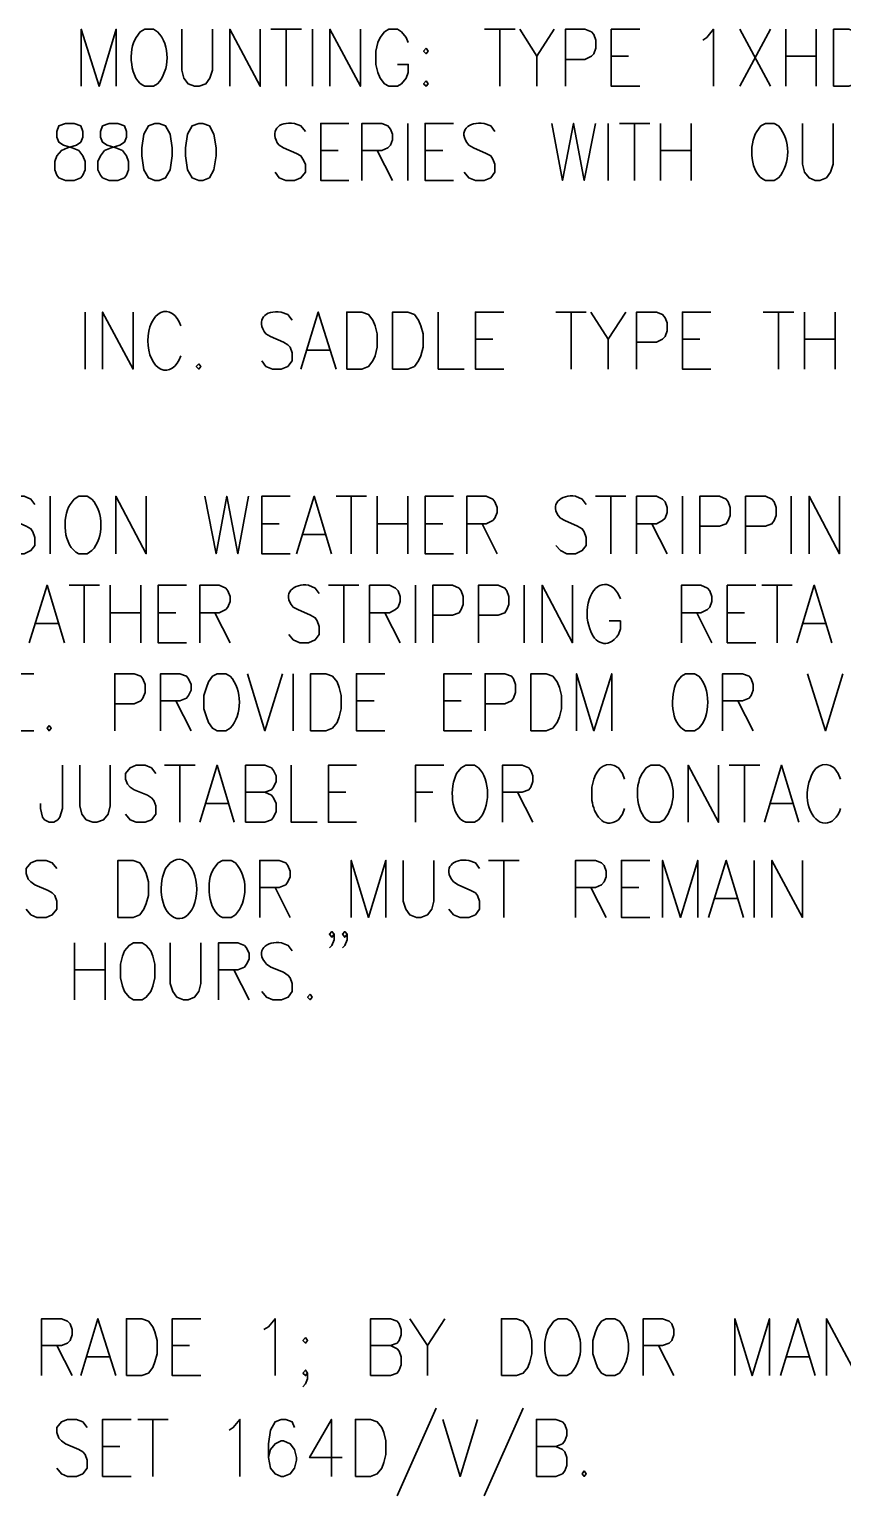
# Model space of a CAD drawing. Header units: inches. Extents: x 5 to 516, y -193 to 129.
# Drawn here: x 171.21 to 176.54, y -97.23 to -87.62 of the extents above; entities that cross this region are included whole.
import ezdxf

# ---------------------------------------------------------------- set-up
doc = ezdxf.new("R2010")
doc.units = ezdxf.units.IN
doc.header["$MEASUREMENT"] = 0
doc.layers.add('PDF3_Geometry', color=7, linetype='Continuous')

msp = doc.modelspace()

# ---------------------------------------------------------------- linework, layer by layer
at = {"layer": 'PDF3_Geometry', "lineweight": 35}
for points in [[(171.5542974, -87.9965448), (171.5542974, -87.6232354), (171.6709566, -87.9965448), (171.7842826, -87.6232354), (171.7842826, -87.9965448)], [(172.0542653, -87.6398993), (172.0276004, -87.6232337), (171.9709373, -87.6232337), (171.9409393, -87.6398993), (171.9142743, -87.6765636)], [(172.2142621, -87.6232337), (172.2142621, -87.8898833), (172.2275946, -87.9432132), (172.2542596, -87.9798775), (172.2975901, -87.9965431), (172.3275882, -87.9965431), (172.3709187, -87.9798775), (172.3975837, -87.9432132), (172.4142493, -87.8898833), (172.4142493, -87.6232337)], [(172.5275694, -87.9965448), (172.5275694, -87.6232354), (172.7275566, -87.9965448), (172.7275566, -87.6232354)], [(172.7975581, -87.6232337), (172.9975452, -87.6232337)], [(172.8975408, -87.6232337), (172.8975408, -87.9965431)], [(173.0708695, -87.6232337), (173.0708695, -87.9965431)], [(173.1841978, -87.9965448), (173.1841978, -87.6232354), (173.3841849, -87.9965448), (173.3841849, -87.6232354)], [(173.6974976, -87.7098947), (173.6841652, -87.6765635), (173.6541671, -87.6398991), (173.6275021, -87.6232335), (173.5708391, -87.6232335), (173.540841, -87.6398991), (173.5141761, -87.6765635), (173.4975105, -87.7098947), (173.484178, -87.7665577), (173.484178, -87.8532188), (173.4975105, -87.9065487), (173.5141761, -87.943213), (173.540841, -87.9798773), (173.5708391, -87.9965429), (173.6275021, -87.9965429), (173.6541671, -87.9798773), (173.6841652, -87.943213), (173.6974976, -87.9065487), (173.6974976, -87.8532188), (173.6275021, -87.8532188)], [(174.1974656, -87.6232337), (174.3974528, -87.6232337)], [(174.2974619, -87.6232337), (174.2974619, -87.9965431)], [(174.4274449, -87.6232337), (174.5407709, -87.799889), (174.5407709, -87.9965431)], [(174.6541014, -87.6232337), (174.5407753, -87.799889)], [(174.7274338, -87.9965448), (174.7274338, -87.6232354), (174.8540923, -87.6232354), (174.8974229, -87.639901), (174.9140885, -87.6565666), (174.927421, -87.693231), (174.927421, -87.7465609), (174.9140885, -87.7832252), (174.8974229, -87.7998908), (174.8540923, -87.8198895), (174.7274338, -87.8198895)], [(175.2140638, -87.9965448), (175.0274091, -87.9965448), (175.0274091, -87.6232354), (175.2140638, -87.6232354)], [(175.6273734, -87.6932297), (175.6540383, -87.6765641), (175.6973689, -87.6232342), (175.6973689, -87.9965436)], [(175.8706846, -87.6232337), (176.0706718, -87.9965431)], [(176.0706772, -87.6232337), (175.87069, -87.9965431)], [(176.1706735, -87.6232337), (176.1706735, -87.9965431)], [(176.3706525, -87.6232337), (176.3706525, -87.9965431)], [(175.0274091, -87.7998886), (175.1407352, -87.7998886)], [(176.1706735, -87.7998886), (176.3706607, -87.7998886)], [(171.9709373, -87.9965431), (172.0276004, -87.9965431), (172.0542653, -87.9798775)], [(173.024201, -88.2931906), (172.9942029, -88.2565263), (172.9508723, -88.2398607)], [(173.3075188, -88.6131706), (173.1241973, -88.6131706), (173.1241973, -88.2398612), (173.3075188, -88.2398612)], [(173.3941859, -88.6131706), (173.3941859, -88.2398612), (173.5241776, -88.2398612), (173.564175, -88.2565268), (173.5808406, -88.2765255), (173.5941731, -88.3098567), (173.5941731, -88.346521), (173.5808406, -88.3831854), (173.564175, -88.399851), (173.5241776, -88.4165166), (173.3941859, -88.4165166)], [(173.6941613, -88.2398595), (173.6941613, -88.6131689)], [(173.9941442, -88.6131706), (173.8074895, -88.6131706), (173.8074895, -88.2398612), (173.9941442, -88.2398612)], [(174.2641253, -88.2931906), (174.2374603, -88.2565263), (174.1941298, -88.2398607)], [(174.637433, -88.2398595), (174.7074286, -88.6131689), (174.7807572, -88.2398595), (174.8507527, -88.6131689), (174.9240813, -88.2398595)], [(175.0074044, -88.2398595), (175.0074044, -88.6131689)], [(175.0807369, -88.2398595), (175.280724, -88.2398595)], [(175.1807332, -88.2398595), (175.1807332, -88.6131689)], [(175.3507255, -88.2398595), (175.3507255, -88.6131689)], [(175.5507046, -88.2398595), (175.5507046, -88.6131689)], [(176.1240017, -88.2565251), (176.0940036, -88.2398595), (176.0373406, -88.2398595), (176.0073425, -88.2565251), (175.9806775, -88.2931894)], [(176.2806654, -88.2398595), (176.2806654, -88.506509), (176.2939978, -88.5598389), (176.3239959, -88.5965033), (176.3639934, -88.6131689), (176.3939914, -88.6131689), (176.437322, -88.5965033), (176.4639869, -88.5598389), (176.4806525, -88.506509), (176.4806525, -88.2398595)], [(172.8508787, -88.3831848), (172.8808768, -88.3998504), (172.9642048, -88.4365147), (172.9942029, -88.4531803), (173.0075354, -88.4731791), (173.024201, -88.5065102), (173.024201, -88.5598402), (172.9942029, -88.5965045), (172.9508723, -88.6131701), (172.8942093, -88.6131701), (172.8508787, -88.5965045), (172.8242138, -88.5598402)], [(174.0941362, -88.3831848), (174.1241342, -88.3998504), (174.2074622, -88.4365147), (174.2374603, -88.4531803), (174.2507928, -88.4731791), (174.2641253, -88.5065102), (174.2641253, -88.5598402), (174.2374603, -88.5965045), (174.1941298, -88.6131701), (174.1374667, -88.6131701), (174.0941362, -88.5965045), (174.0641381, -88.5598402)], [(173.1241973, -88.4165144), (173.2375233, -88.4165144)], [(173.4941687, -88.4165144), (173.5941623, -88.6131684)], [(173.8074895, -88.4165144), (173.9241487, -88.4165144)], [(175.3507255, -88.4165144), (175.5507127, -88.4165144)], [(176.0373406, -88.6131689), (176.0940036, -88.6131689), (176.1240017, -88.5965033)], [(171.5809613, -89.4764474), (171.5809613, -89.8497568)], [(171.6942895, -89.8497585), (171.6942895, -89.4764491), (171.8942767, -89.8497585), (171.8942767, -89.4764491)], [(172.9375366, -89.5297785), (172.9075385, -89.4931142), (172.864208, -89.4764486)], [(172.9942007, -89.8497585), (173.1075268, -89.4764491), (173.224186, -89.8497585)], [(173.8941539, -89.4764474), (173.8941539, -89.8497568), (174.064143, -89.8497568)], [(174.3241198, -89.8497585), (174.1374651, -89.8497585), (174.1374651, -89.4764491), (174.3241198, -89.4764491)], [(174.6640969, -89.4764474), (174.8640841, -89.4764474)], [(174.7640932, -89.4764474), (174.7640932, -89.8497568)], [(174.8940898, -89.4764474), (175.0074158, -89.6531027), (175.0074158, -89.8497568)], [(175.1240691, -89.4764474), (175.0074099, -89.6531027)], [(175.1940651, -89.8497585), (175.1940651, -89.4764491), (175.3240568, -89.4764491), (175.3640542, -89.4931147), (175.3807198, -89.5131135), (175.3940523, -89.5464447), (175.3940523, -89.5997746), (175.3807198, -89.6364389), (175.3640542, -89.6531045), (175.3240568, -89.6731032), (175.1940651, -89.6731032)], [(175.6806951, -89.8497585), (175.4940404, -89.8497585), (175.4940404, -89.4764491), (175.6806951, -89.4764491)], [(176.0240086, -89.4764474), (176.2239958, -89.4764474)], [(176.1240049, -89.4764474), (176.1240049, -89.8497568)], [(176.2939973, -89.4764474), (176.2939973, -89.8497568)], [(176.4939763, -89.4764474), (176.4939763, -89.8497568)], [(172.7642144, -89.6197727), (172.7942125, -89.6364383), (172.8808736, -89.6731027), (172.9075385, -89.6897683), (172.9242041, -89.7064339), (172.9375366, -89.7430982), (172.9375366, -89.7964281), (172.9075385, -89.8330924), (172.864208, -89.849758), (172.8075449, -89.849758), (172.7642144, -89.8330924), (172.7375494, -89.7964281)], [(174.1374651, -89.6531023), (174.2507912, -89.6531023)], [(175.4940404, -89.6531023), (175.6073665, -89.6531023)], [(176.2939973, -89.6531023), (176.4939845, -89.6531023)], [(173.0375329, -89.7264314), (173.180857, -89.7264314)], [(171.2509857, -90.7363662), (171.2243207, -90.703035), (171.1809902, -90.6830363), (171.1243271, -90.6830363), (171.0809966, -90.703035), (171.0509985, -90.7363662), (171.0509985, -90.7730305), (171.064331, -90.8096948), (171.0809966, -90.8263604), (171.1076615, -90.843026), (171.1943226, -90.8796903), (171.2243207, -90.8963559), (171.2376532, -90.9163547), (171.2509857, -90.953019), (171.2509857, -91.0063489), (171.2243207, -91.0396801), (171.1809902, -91.0596788), (171.1243271, -91.0596788), (171.0809966, -91.0396801), (171.0509985, -91.0063489)], [(171.350982, -90.6830385), (171.350982, -91.059681)], [(171.6242902, -90.7030372), (171.5942921, -90.6830385), (171.5376291, -90.6830385), (171.507631, -90.7030372), (171.480966, -90.7363684)], [(171.7809539, -91.0596792), (171.7809539, -90.6830367), (171.980941, -91.0596792), (171.980941, -90.6830367)], [(172.3642498, -90.6830385), (172.4375784, -91.059681), (172.5075739, -90.6830385), (172.5809026, -91.059681), (172.6508981, -90.6830385)], [(172.9242123, -91.0596792), (172.7375576, -91.0596792), (172.7375576, -90.6830367), (172.9242123, -90.6830367)], [(172.964214, -91.0596792), (173.0808732, -90.6830367), (173.1941993, -91.0596792)], [(173.2241936, -90.6830385), (173.4241807, -90.6830385)], [(173.3241899, -90.6830385), (173.3241899, -91.059681)], [(173.4941687, -90.6830385), (173.4941687, -91.059681)], [(173.6941613, -90.6830385), (173.6941613, -91.059681)], [(173.9941442, -91.0596792), (173.8074895, -91.0596792), (173.8074895, -90.6830367), (173.9941442, -90.6830367)], [(174.080801, -91.0596792), (174.080801, -90.6830367), (174.2074595, -90.6830367), (174.2507901, -90.7030354), (174.2641226, -90.719701), (174.2807882, -90.7563653), (174.2807882, -90.7896965), (174.2641226, -90.8263608), (174.2507901, -90.8430264), (174.2074595, -90.8630252), (174.080801, -90.8630252)], [(174.8640895, -90.7363662), (174.8374246, -90.703035), (174.794094, -90.6830363)], [(174.9240764, -90.6830385), (175.1240636, -90.6830385)], [(175.0240727, -90.6830385), (175.0240727, -91.059681)], [(175.1940651, -91.0596792), (175.1940651, -90.6830367), (175.3240568, -90.6830367), (175.3640542, -90.7030354), (175.3807198, -90.719701), (175.3940523, -90.7563653), (175.3940523, -90.7896965), (175.3807198, -90.8263608), (175.3640542, -90.8430264), (175.3240568, -90.8630252), (175.1940651, -90.8630252)], [(175.4940404, -90.6830385), (175.4940404, -91.059681)], [(175.6073687, -91.0596792), (175.6073687, -90.6830367), (175.7373604, -90.6830367), (175.7806909, -90.7030354), (175.7940234, -90.719701), (175.8073559, -90.7563653), (175.8073559, -90.8096952), (175.7940234, -90.8430264), (175.7806909, -90.8630252), (175.7373604, -90.8796908), (175.6073687, -90.8796908)], [(175.9073576, -91.0596792), (175.9073576, -90.6830367), (176.0373493, -90.6830367), (176.0806798, -90.7030354), (176.0940123, -90.719701), (176.1073448, -90.7563653), (176.1073448, -90.8096952), (176.0940123, -90.8430264), (176.0806798, -90.8630252), (176.0373493, -90.8796908), (175.9073576, -90.8796908)], [(176.2073329, -90.6830385), (176.2073329, -91.059681)], [(176.3239975, -91.0596792), (176.3239975, -90.6830367), (176.5239847, -91.0596792), (176.5239847, -90.6830367)], [(172.7375576, -90.8630264), (172.8508836, -90.8630264)], [(173.4941687, -90.8630264), (173.6941558, -90.8630264)], [(173.8074895, -90.8630264), (173.9241487, -90.8630264)], [(174.1807973, -90.8630264), (174.2807909, -91.0596804)], [(174.6941004, -90.8263604), (174.7240985, -90.843026), (174.8074265, -90.8796903), (174.8374246, -90.8963559), (174.850757, -90.9163547), (174.8640895, -90.953019), (174.8640895, -91.0063489), (174.8374246, -91.0396801), (174.794094, -91.0596788), (174.737431, -91.0596788), (174.6941004, -91.0396801), (174.6641023, -91.0063489)], [(175.2940614, -90.8630264), (175.394055, -91.0596804)], [(173.0075327, -90.9330224), (173.1508568, -90.9330224)], [(171.5376291, -91.059681), (171.5942921, -91.059681), (171.6242902, -91.0396823)], [(171.2143262, -91.6429751), (171.3309854, -91.2663326), (171.4443115, -91.6429751)], [(171.4743058, -91.2663344), (171.6742929, -91.2663344)], [(171.5743021, -91.2663344), (171.5743021, -91.6429769)], [(171.7442809, -91.2663344), (171.7442809, -91.6429769)], [(171.9442735, -91.2663344), (171.9442735, -91.6429769)], [(172.2442564, -91.6429751), (172.0576017, -91.6429751), (172.0576017, -91.2663326), (172.2442564, -91.2663326)], [(172.3309132, -91.6429751), (172.3309132, -91.2663326), (172.4575717, -91.2663326), (172.5009023, -91.2863313), (172.5142347, -91.3029969), (172.5309003, -91.3396613), (172.5309003, -91.3729925), (172.5142347, -91.4096568), (172.5009023, -91.4263224), (172.4575717, -91.4463211), (172.3309132, -91.4463211)], [(173.1142017, -91.3196621), (173.0875368, -91.2863309), (173.0442062, -91.2663322)], [(173.1741886, -91.2663344), (173.3741758, -91.2663344)], [(173.2741849, -91.2663344), (173.2741849, -91.6429769)], [(173.4441773, -91.6429751), (173.4441773, -91.2663326), (173.574169, -91.2663326), (173.6141664, -91.2863313), (173.630832, -91.3029969), (173.6441645, -91.3396613), (173.6441645, -91.3729925), (173.630832, -91.4096568), (173.6141664, -91.4263224), (173.574169, -91.4463211), (173.4441773, -91.4463211)], [(173.7441526, -91.2663344), (173.7441526, -91.6429769)], [(173.8574809, -91.6429751), (173.8574809, -91.2663326), (173.9874725, -91.2663326), (174.0308031, -91.2863313), (174.0441356, -91.3029969), (174.0574681, -91.3396613), (174.0574681, -91.3929912), (174.0441356, -91.4263224), (174.0308031, -91.4463211), (173.9874725, -91.4629867), (173.8574809, -91.4629867)], [(174.1574698, -91.6429751), (174.1574698, -91.2663326), (174.2874614, -91.2663326), (174.330792, -91.2863313), (174.3441245, -91.3029969), (174.357457, -91.3396613), (174.357457, -91.3929912), (174.3441245, -91.4263224), (174.330792, -91.4463211), (174.2874614, -91.4629867), (174.1574698, -91.4629867)], [(174.4574451, -91.2663344), (174.4574451, -91.6429769)], [(174.5741097, -91.6429751), (174.5741097, -91.2663326), (174.7740969, -91.6429751), (174.7740969, -91.2663326)], [(175.4873813, -91.6429751), (175.4873813, -91.2663326), (175.6140398, -91.2663326), (175.6573704, -91.2863313), (175.674036, -91.3029969), (175.6873684, -91.3396613), (175.6873684, -91.3729925), (175.674036, -91.4096568), (175.6573704, -91.4263224), (175.6140398, -91.4463211), (175.4873813, -91.4463211)], [(175.9740113, -91.6429751), (175.7873566, -91.6429751), (175.7873566, -91.2663326), (175.9740113, -91.2663326)], [(176.0140131, -91.2663344), (176.2140003, -91.2663344)], [(176.1140094, -91.2663344), (176.1140094, -91.6429769)], [(176.2439924, -91.6429751), (176.3573184, -91.2663326), (176.4739776, -91.6429751)], [(171.7442809, -91.4463223), (171.944268, -91.4463223)], [(172.0576017, -91.4463223), (172.1742609, -91.4463223)], [(172.4309095, -91.4463223), (172.5309031, -91.6429764)], [(172.9442126, -91.4096564), (172.9742107, -91.426322), (173.0575387, -91.4629863), (173.0875368, -91.4796519), (173.1008692, -91.4996506), (173.1142017, -91.5363149), (173.1142017, -91.5896448), (173.0875368, -91.622976), (173.0442062, -91.6429747), (172.9875432, -91.6429747), (172.9442126, -91.622976), (172.9142145, -91.5896448)], [(173.5441736, -91.4463223), (173.6441672, -91.6429764)], [(175.5873776, -91.4463223), (175.6873712, -91.6429764)], [(175.7873566, -91.4463223), (175.9006827, -91.4463223)], [(171.2576448, -91.5163184), (171.400969, -91.5163184)], [(175.0740771, -91.5896467), (175.0874096, -91.5529824), (175.0874096, -91.4996525), (175.014081, -91.4996525)], [(176.2873245, -91.5163184), (176.4306487, -91.5163184)], [(171.2443205, -92.2196051), (171.0576658, -92.2196051), (171.0576658, -91.8462957), (171.2443205, -91.8462957)], [(171.7742811, -92.2196051), (171.7742811, -91.8462957), (171.9009397, -91.8462957), (171.9442702, -91.8629613), (171.9576027, -91.8796269), (171.9742683, -91.9162912), (171.9742683, -91.9696211), (171.9576027, -92.0062855), (171.9442702, -92.0229511), (171.9009397, -92.0429498), (171.7742811, -92.0429498)], [(172.07427, -92.2196051), (172.07427, -91.8462957), (172.2009286, -91.8462957), (172.2442591, -91.8629613), (172.2575916, -91.8796269), (172.2742572, -91.9162912), (172.2742572, -91.9529555), (172.2575916, -91.9896199), (172.2442591, -92.0062855), (172.2009286, -92.0229511), (172.07427, -92.0229511)], [(172.5309025, -91.8629629), (172.5009044, -91.8462973), (172.4442414, -91.8462973), (172.4142433, -91.8629629), (172.3875784, -91.8996273), (172.3742459, -91.9362916), (172.3575803, -91.9896215), (172.3575803, -92.0762826), (172.3742459, -92.1296125), (172.3875784, -92.1662768), (172.4142433, -92.2029411), (172.4442414, -92.2196067), (172.5009044, -92.2196067), (172.5309025, -92.2029411)], [(172.644234, -91.8462973), (172.7575601, -92.2196067), (172.8742193, -91.8462973)], [(172.9442094, -91.8462973), (172.9442094, -92.2196067)], [(173.5441676, -92.2196051), (173.3575129, -92.2196051), (173.3575129, -91.8462957), (173.5441676, -91.8462957)], [(174.1141349, -92.2196051), (173.9308133, -92.2196051), (173.9308133, -91.8462957), (174.1141349, -91.8462957)], [(174.2007884, -92.2196051), (174.2007884, -91.8462957), (174.3307801, -91.8462957), (174.3741106, -91.8629613), (174.3874431, -91.8796269), (174.4007756, -91.9162912), (174.4007756, -91.9696211), (174.3874431, -92.0062855), (174.3741106, -92.0229511), (174.3307801, -92.0429498), (174.2007884, -92.0429498)], [(174.8007526, -92.2196051), (174.8007526, -91.8462957), (174.9140787, -92.2196051), (175.0307379, -91.8462957), (175.0307379, -92.2196051)], [(175.6007062, -91.8629629), (175.5740413, -91.8462973), (175.5140451, -91.8462973), (175.4873802, -91.8629629), (175.4573821, -91.8996273)], [(175.7573564, -92.2196051), (175.7573564, -91.8462957), (175.887348, -91.8462957), (175.9306786, -91.8629613), (175.9440111, -91.8796269), (175.9573435, -91.9162912), (175.9573435, -91.9529555), (175.9440111, -91.9896199), (175.9306786, -92.0062855), (175.887348, -92.0229511), (175.7573564, -92.0229511)], [(176.3139884, -91.8462973), (176.4306476, -92.2196067), (176.5439737, -91.8462973)], [(172.1742527, -92.0229523), (172.2742463, -92.2196063)], [(173.3575129, -92.0229523), (173.4741721, -92.0229523)], [(173.9308133, -92.0229523), (174.0441394, -92.0229523)], [(175.8573527, -92.0229523), (175.9573462, -92.2196063)], [(175.5140451, -92.2196067), (175.5740413, -92.2196067), (175.6007062, -92.2029411)], [(171.4309736, -92.4462582), (171.4309736, -92.7295734), (171.414308, -92.7862364), (171.4009755, -92.802902), (171.3743105, -92.8195676), (171.3443125, -92.8195676), (171.3143144, -92.802902), (171.3009819, -92.7862364), (171.2876494, -92.7295734), (171.2876494, -92.6962422)], [(171.5443018, -92.4462582), (171.5443018, -92.7129078), (171.5576343, -92.7662377), (171.5876324, -92.802902), (171.6309629, -92.8195676), (171.6576279, -92.8195676), (171.7009584, -92.802902), (171.7309565, -92.7662377), (171.744289, -92.7129078), (171.744289, -92.4462582)], [(172.0442698, -92.4995859), (172.0142717, -92.4629216), (171.9742743, -92.446256), (171.9142781, -92.446256), (171.8742807, -92.4629216), (171.8442826, -92.4995859), (171.8442826, -92.5362503), (171.8576151, -92.5695815), (171.8742807, -92.5895802), (171.9009456, -92.6062458), (171.9876067, -92.6429101), (172.0142717, -92.6595757), (172.0309373, -92.6762413), (172.0442698, -92.7129056), (172.0442698, -92.7662355), (172.0142717, -92.8028998), (171.9742743, -92.8195654), (171.9142781, -92.8195654), (171.8742807, -92.8028998), (171.8442826, -92.7662355)], [(172.1009339, -92.4462582), (172.3009211, -92.4462582)], [(172.2009166, -92.4462582), (172.2009166, -92.8195676)], [(172.3309132, -92.819566), (172.4442392, -92.4462566), (172.5575653, -92.819566)], [(172.6309021, -92.819566), (172.6309021, -92.4462566), (172.7575606, -92.4462566), (172.8008912, -92.4629222), (172.8142237, -92.4795878), (172.8308893, -92.5162521), (172.8308893, -92.5529164), (172.8142237, -92.5895807), (172.8008912, -92.6062463), (172.7575606, -92.6229119), (172.6309021, -92.6229119)], [(172.9308774, -92.4462582), (172.9308774, -92.8195676), (173.1008665, -92.8195676)], [(173.3575102, -92.819566), (173.1741886, -92.819566), (173.1741886, -92.4462566), (173.3575102, -92.4462566)], [(173.7441526, -92.819566), (173.7441526, -92.4462566), (173.9308073, -92.4462566)], [(174.1574698, -92.4629238), (174.1308048, -92.4462582), (174.0741418, -92.4462582), (174.0441437, -92.4629238), (174.0141456, -92.4995881)], [(174.3141166, -92.819566), (174.3141166, -92.4462566), (174.4441083, -92.4462566), (174.4874389, -92.4629222), (174.5007713, -92.4795878), (174.5141038, -92.5162521), (174.5141038, -92.5529164), (174.5007713, -92.5895807), (174.4874389, -92.6062463), (174.4441083, -92.6229119), (174.3141166, -92.6229119)], [(174.9140863, -92.5362522), (174.9007538, -92.5895821), (174.9007538, -92.6762432)], [(175.1140735, -92.5362522), (175.100741, -92.4995878), (175.0740761, -92.4629235)], [(175.5307134, -92.819566), (175.5307134, -92.4462566), (175.7307006, -92.819566), (175.7307006, -92.4462566)], [(175.8006885, -92.4462582), (176.0006757, -92.4462582)], [(175.9006848, -92.4462582), (175.9006848, -92.8195676)], [(176.0306814, -92.819566), (176.1440075, -92.4462566), (176.2573335, -92.819566)], [(176.5306493, -92.5362522), (176.5139837, -92.4995878), (176.4873188, -92.4629235)], [(172.7575487, -92.6229131), (172.8008792, -92.6429119), (172.8142117, -92.6595774), (172.8308773, -92.6962418), (172.8308773, -92.7495717), (172.8142117, -92.786236), (172.8008792, -92.8029016), (172.7575487, -92.8195672), (172.6308901, -92.8195672)], [(173.1741886, -92.6229131), (173.2875147, -92.6229131)], [(173.7441526, -92.6229131), (173.8574787, -92.6229131)], [(174.4141129, -92.6229131), (174.5141065, -92.8195672)], [(172.3742454, -92.6962422), (172.5142364, -92.6962422)], [(175.0740761, -92.8029017), (175.100741, -92.7662374), (175.1140735, -92.7295731)], [(176.0740136, -92.6962422), (176.2140046, -92.6962422)], [(174.0741418, -92.8195676), (174.1308048, -92.8195676), (174.1574698, -92.802902)], [(171.3943141, -93.1228811), (171.3643161, -93.0862168), (171.3243186, -93.0695512), (171.2643225, -93.0695512), (171.224325, -93.0862168), (171.194327, -93.1228811), (171.194327, -93.1562123), (171.2076594, -93.1928766), (171.224325, -93.2095422), (171.25099, -93.2295409), (171.3376511, -93.2662052), (171.3643161, -93.2828708), (171.3809817, -93.2995364), (171.3943141, -93.3362007), (171.3943141, -93.3895306), (171.3643161, -93.426195), (171.3243186, -93.4428606), (171.2643225, -93.4428606), (171.224325, -93.426195), (171.194327, -93.3895306)], [(172.1642572, -93.0695499), (172.1375922, -93.0862155), (172.1075942, -93.1228799)], [(172.5642288, -93.0862155), (172.5375639, -93.0695499), (172.4809008, -93.0695499), (172.4509028, -93.0862155), (172.4242378, -93.1228799)], [(172.7242256, -93.4428611), (172.7242256, -93.0695517), (172.8508842, -93.0695517), (172.8942147, -93.0862173), (172.9075472, -93.1028829), (172.9242128, -93.1395472), (172.9242128, -93.1762115), (172.9075472, -93.2095427), (172.8942147, -93.2295414), (172.8508842, -93.246207), (172.7242256, -93.246207)], [(173.3241899, -93.4428611), (173.3241899, -93.0695517), (173.4375159, -93.4428611), (173.550842, -93.0695517), (173.550842, -93.4428611)], [(173.664161, -93.0695499), (173.664161, -93.3361995), (173.6808266, -93.3895294), (173.7074916, -93.4261937), (173.7508221, -93.4428593), (173.7808202, -93.4428593), (173.8241508, -93.4261937), (173.8508157, -93.3895294), (173.8641482, -93.3361995), (173.8641482, -93.0695499)], [(174.164129, -93.1228811), (174.137464, -93.0862168), (174.0941335, -93.0695512)], [(174.2241295, -93.0695499), (174.4241166, -93.0695499)], [(174.3241258, -93.0695499), (174.3241258, -93.4428593)], [(174.7940935, -93.4428611), (174.7940935, -93.0695517), (174.9240851, -93.0695517), (174.9640826, -93.0862173), (174.9807482, -93.1028829), (174.9940806, -93.1395472), (174.9940806, -93.1762115), (174.9807482, -93.2095427), (174.9640826, -93.2295414), (174.9240851, -93.246207), (174.7940935, -93.246207)], [(175.2807235, -93.4428611), (175.0940688, -93.4428611), (175.0940688, -93.0695517), (175.2807235, -93.0695517)], [(175.3640575, -93.4428611), (175.3640575, -93.0695517), (175.4807166, -93.4428611), (175.5940427, -93.0695517), (175.5940427, -93.4428611)], [(175.6640328, -93.4428611), (175.780692, -93.0695517), (175.8940181, -93.4428611)], [(175.9640217, -93.0695499), (175.9640217, -93.4428593)], [(176.0806728, -93.4428611), (176.0806728, -93.0695517), (176.2806599, -93.4428611), (176.2806599, -93.0695517)], [(173.9941399, -93.2095422), (174.0241379, -93.2295409), (174.1074659, -93.2662052), (174.137464, -93.2828708), (174.1507965, -93.2995364), (174.164129, -93.3362007), (174.164129, -93.3895306), (174.137464, -93.426195), (174.0941335, -93.4428606), (174.0374704, -93.4428606), (173.9941399, -93.426195), (173.9641418, -93.3895306)], [(172.8242219, -93.2462083), (172.9242155, -93.4428623)], [(174.8940898, -93.2462083), (174.9940834, -93.4428623)], [(175.0940688, -93.2462083), (175.2073949, -93.2462083)], [(175.707365, -93.3195339), (175.8506891, -93.3195339)], [(172.4809008, -93.4428593), (172.5375639, -93.4428593), (172.5642288, -93.4261937)], [(173.2108616, -93.552853), (173.1975292, -93.5728517), (173.1808636, -93.552853), (173.1975292, -93.5361874), (173.2108616, -93.552853), (173.2108616, -93.5895173), (173.1975292, -93.6261816), (173.1808636, -93.6428472)], [(173.297526, -93.552853), (173.2808604, -93.5728517), (173.2675279, -93.552853), (173.2808604, -93.5361874), (173.297526, -93.552853), (173.297526, -93.5895173), (173.2808604, -93.6261816), (173.2675279, -93.6428472)], [(171.5109652, -93.6095171), (171.5109652, -93.9828265)], [(171.7109578, -93.6095171), (171.7109578, -93.9828265)], [(172.1375933, -93.6095171), (172.1375933, -93.8761667), (172.1542589, -93.9294966), (172.1809239, -93.9661609), (172.2242544, -93.9828265), (172.2542525, -93.9828265), (172.2975831, -93.9661609), (172.324248, -93.9294966), (172.3375805, -93.8761667), (172.3375805, -93.6095171)], [(172.454237, -93.9828249), (172.454237, -93.6095155), (172.5808955, -93.6095155), (172.6242261, -93.6261811), (172.6375585, -93.6428467), (172.6542241, -93.679511), (172.6542241, -93.7161753), (172.6375585, -93.7495065), (172.6242261, -93.7695052), (172.5808955, -93.7861708), (172.454237, -93.7861708)], [(172.9375366, -93.6628482), (172.9108716, -93.6261839), (172.8675411, -93.6095183)], [(171.5109652, -93.786172), (171.7109524, -93.786172)], [(172.5542333, -93.786172), (172.6542269, -93.9828261)], [(172.7675475, -93.7495093), (172.7975456, -93.769508), (172.8808736, -93.8028392), (172.9108716, -93.822838), (172.9242041, -93.8395036), (172.9375366, -93.8761679), (172.9375366, -93.9294978), (172.9108716, -93.9661621), (172.8675411, -93.9828277), (172.8108781, -93.9828277), (172.7675475, -93.9661621), (172.7375494, -93.9294978)], [(171.2943178, -96.4460018), (171.2943178, -96.0726924), (171.4243095, -96.0726924), (171.4643069, -96.089358), (171.4809725, -96.1060236), (171.494305, -96.1426879), (171.494305, -96.1793522), (171.4809725, -96.2160165), (171.4643069, -96.2326821), (171.4243095, -96.2493477), (171.2943178, -96.2493477)], [(171.550961, -96.4460018), (171.6642871, -96.0726924), (171.7809463, -96.4460018)], [(172.33758, -96.4460018), (172.1509253, -96.4460018), (172.1509253, -96.0726924), (172.33758, -96.0726924)], [(172.7508895, -96.1426867), (172.7808876, -96.1260211), (172.8242181, -96.0726911), (172.8242181, -96.4460005)], [(173.4508365, -96.4460018), (173.4508365, -96.0726924), (173.5808281, -96.0726924), (173.6241587, -96.089358), (173.6374912, -96.1060236), (173.6508237, -96.1426879), (173.6508237, -96.1793522), (173.6374912, -96.2160165), (173.6241587, -96.2326821), (173.5808281, -96.2493477), (173.4508365, -96.2493477)], [(173.7074932, -96.0726906), (173.8241524, -96.2493459), (173.8241524, -96.446)], [(173.9374725, -96.0726906), (173.8241464, -96.2493459)], [(174.7640932, -96.0893562), (174.7374283, -96.0726906), (174.6807652, -96.0726906), (174.6507671, -96.0893562), (174.6241022, -96.1260205)], [(175.0807336, -96.0893562), (175.0507355, -96.0726906), (174.9940725, -96.0726906), (174.9640744, -96.0893562), (174.9374095, -96.1260205), (174.924077, -96.1593517), (174.9074114, -96.2160147), (174.9074114, -96.3026759), (174.924077, -96.3560058), (174.9374095, -96.3926701), (174.9640744, -96.4293344), (174.9940725, -96.446), (175.0507355, -96.446), (175.0807336, -96.4293344)], [(175.2373973, -96.4460018), (175.2373973, -96.0726924), (175.3640558, -96.0726924), (175.4073864, -96.089358), (175.424052, -96.1060236), (175.4373845, -96.1426879), (175.4373845, -96.1793522), (175.424052, -96.2160165), (175.4073864, -96.2326821), (175.3640558, -96.2493477), (175.2373973, -96.2493477)], [(175.8373615, -96.4460018), (175.8373615, -96.0726924), (175.9506876, -96.4460018), (176.0640137, -96.0726924), (176.0640137, -96.4460018)], [(176.1373369, -96.4460018), (176.2506629, -96.0726924), (176.363989, -96.4460018)], [(176.4373122, -96.4460018), (176.4373122, -96.0726924), (176.6372994, -96.4460018), (176.6372994, -96.0726924)], [(171.3943141, -96.2493455), (171.4943077, -96.4459996)], [(172.1509253, -96.2493455), (172.2642513, -96.2493455)], [(173.580833, -96.2493455), (173.6241636, -96.2693442), (173.6374961, -96.2860098), (173.6508285, -96.3226742), (173.6508285, -96.3760041), (173.6374961, -96.4093353), (173.6241636, -96.429334), (173.580833, -96.4459996), (173.4508414, -96.4459996)], [(175.3373936, -96.2493455), (175.4373872, -96.4459996)], [(171.5942932, -96.3226746), (171.7376173, -96.3226746)], [(176.1806691, -96.3226746), (176.3239932, -96.3226746)], [(173.0375329, -96.4293368), (173.0242004, -96.4460024), (173.0075348, -96.4293368), (173.0242004, -96.4093381), (173.0375329, -96.4293368), (173.0375329, -96.4660012), (173.0242004, -96.4993324), (173.0075348, -96.5193311)], [(174.6807652, -96.446), (174.7374283, -96.446), (174.7640932, -96.4293344)], [(173.8808219, -96.6593195), (173.6241717, -97.2326161)], [(174.4507724, -96.6593195), (174.1941222, -97.2326161)], [(171.5942932, -96.7859797), (171.5642951, -96.7493154), (171.5242977, -96.7326498), (171.4643015, -96.7326498), (171.4243041, -96.7493154), (171.394306, -96.7859797), (171.394306, -96.8193109), (171.4076385, -96.8559752), (171.4243041, -96.8726408), (171.450969, -96.8926395), (171.5376302, -96.9293038), (171.5642951, -96.9459694), (171.5809607, -96.962635), (171.5942932, -96.9992993), (171.5942932, -97.0526293), (171.5642951, -97.0892936), (171.5242977, -97.1059592), (171.4643015, -97.1059592), (171.4243041, -97.0892936), (171.394306, -97.0526293)], [(171.8809442, -97.1059597), (171.6942895, -97.1059597), (171.6942895, -96.7326503), (171.8809442, -96.7326503)], [(171.9242688, -96.7326486), (172.124256, -96.7326486)], [(172.0242651, -96.7326486), (172.0242651, -97.105958)], [(172.524233, -96.8026446), (172.550898, -96.785979), (172.5942285, -96.7326491), (172.5942285, -97.1059585)], [(172.9508685, -96.7859797), (172.9375361, -96.7493154), (172.8942055, -96.7326498), (172.8642074, -96.7326498), (172.82421, -96.7493154), (172.7942119, -96.8026453), (172.7808794, -96.8926395), (172.7808794, -96.9826337), (172.7942119, -97.0526293), (172.82421, -97.0892936), (172.8642074, -97.1059592), (172.880873, -97.1059592), (172.9242036, -97.0892936), (172.9508685, -97.0526293), (172.964201, -96.9992993), (172.964201, -96.9826337), (172.9508685, -96.9293038), (172.9242036, -96.8926395), (172.880873, -96.8726408), (172.8642074, -96.8726408), (172.82421, -96.8926395), (172.7942119, -96.9293038), (172.7808794, -96.9826337)], [(173.1941933, -97.105958), (173.1941933, -96.7326486), (173.0508692, -96.9826325), (173.2641888, -96.9826325)], [(173.9241406, -96.7326486), (174.0374666, -97.105958), (174.1507927, -96.7326486)], [(174.5374367, -97.1059597), (174.5374367, -96.7326503), (174.6640953, -96.7326503), (174.7074258, -96.7493159), (174.7240914, -96.7659815), (174.7374239, -96.8026458), (174.7374239, -96.8393101), (174.7240914, -96.8726413), (174.7074258, -96.8926401), (174.6640953, -96.9093057), (174.5374367, -96.9093057)], [(171.6942895, -96.9093035), (171.8076156, -96.9093035)], [(174.6640969, -96.9093035), (174.7074275, -96.9293022), (174.7240931, -96.9459678), (174.7374255, -96.9826321), (174.7374255, -97.035962), (174.7240931, -97.0692932), (174.7074275, -97.089292), (174.6640969, -97.1059575), (174.5374384, -97.1059575)]]:
    msp.add_lwpolyline(points, dxfattribs=at)
for points in [[(176.4839808, -87.9965448), (176.4839808, -87.6232354), (176.5839744, -87.6232354), (176.6273049, -87.639901), (176.6539699, -87.6765654), (176.6706355, -87.7098966), (176.683968, -87.7665596), (176.683968, -87.8532207), (176.6706355, -87.9065506), (176.6539699, -87.9432149), (176.6273049, -87.9798792), (176.5839744, -87.9965448)], [(173.8141487, -87.7465609), (173.7974831, -87.7665596), (173.8141487, -87.7832252), (173.8274812, -87.7665596)], [(173.8141487, -87.9598786), (173.7974831, -87.9798773), (173.8141487, -87.9965429), (173.8274812, -87.9798773)], [(171.4509647, -88.2398595), (171.4076341, -88.2565251), (171.3943017, -88.2931894), (171.3943017, -88.3298537), (171.4076341, -88.3631849), (171.4376322, -88.3831836), (171.4942953, -88.3998492), (171.5376258, -88.4165148), (171.5642908, -88.4531791), (171.5809564, -88.4898434), (171.5809564, -88.5431733), (171.5642908, -88.5798377), (171.5509583, -88.5965033), (171.5076277, -88.6131689), (171.4509647, -88.6131689), (171.4076341, -88.5965033), (171.3943017, -88.5798377), (171.3809692, -88.5431733), (171.3809692, -88.4898434), (171.3943017, -88.4531791), (171.4242997, -88.4165148), (171.4642972, -88.3998492), (171.5242933, -88.3831836), (171.5509583, -88.3631849), (171.5642908, -88.3298537), (171.5642908, -88.2931894), (171.5509583, -88.2565251), (171.5076277, -88.2398595)], [(171.7376217, -88.2398595), (171.6942911, -88.2565251), (171.6809586, -88.2931894), (171.6809586, -88.3298537), (171.6942911, -88.3631849), (171.7242892, -88.3831836), (171.7809522, -88.3998492), (171.8242828, -88.4165148), (171.8509477, -88.4531791), (171.8642802, -88.4898434), (171.8642802, -88.5431733), (171.8509477, -88.5798377), (171.8376153, -88.5965033), (171.7942847, -88.6131689), (171.7376217, -88.6131689), (171.6942911, -88.5965033), (171.6809586, -88.5798377), (171.664293, -88.5431733), (171.664293, -88.4898434), (171.6809586, -88.4531791), (171.7076236, -88.4165148), (171.7509542, -88.3998492), (171.8076172, -88.3831836), (171.8376153, -88.3631849), (171.8509477, -88.3298537), (171.8509477, -88.2931894), (171.8376153, -88.2565251), (171.7942847, -88.2398595)], [(172.037597, -88.2398595), (171.9942665, -88.2565251), (171.9642684, -88.309855), (171.9509359, -88.3998492), (171.9509359, -88.4531791), (171.9642684, -88.5431733), (171.9942665, -88.5965033), (172.037597, -88.6131689), (172.064262, -88.6131689), (172.1075925, -88.5965033), (172.1375906, -88.5431733), (172.1509231, -88.4531791), (172.1509231, -88.3998492), (172.1375906, -88.309855), (172.1075925, -88.2565251), (172.064262, -88.2398595)], [(172.324254, -88.2398595), (172.2809234, -88.2565251), (172.2509254, -88.309855), (172.2375929, -88.3998492), (172.2375929, -88.4531791), (172.2509254, -88.5431733), (172.2809234, -88.5965033), (172.324254, -88.6131689), (172.3509189, -88.6131689), (172.3942495, -88.5965033), (172.4242476, -88.5431733), (172.43758, -88.4531791), (172.43758, -88.3998492), (172.4242476, -88.309855), (172.3942495, -88.2565251), (172.3509189, -88.2398595)], [(173.2941896, -89.8497585), (173.2941896, -89.4764491), (173.3941832, -89.4764491), (173.4375138, -89.4931147), (173.4641787, -89.5297791), (173.4808443, -89.5664434), (173.4941768, -89.6197733), (173.4941768, -89.7064344), (173.4808443, -89.7630974), (173.4641787, -89.7964286), (173.4375138, -89.8330929), (173.3941832, -89.8497585)], [(173.594165, -89.8497585), (173.594165, -89.4764491), (173.6941586, -89.4764491), (173.7374891, -89.4931147), (173.7641541, -89.5297791), (173.7808197, -89.5664434), (173.7941521, -89.6197733), (173.7941521, -89.7064344), (173.7808197, -89.7630974), (173.7641541, -89.7964286), (173.7374891, -89.8330929), (173.6941586, -89.8497585)], [(172.324254, -89.8164253), (172.3075884, -89.8330909), (172.324254, -89.8497565), (172.3375865, -89.8330909)], [(173.0575376, -92.2196051), (173.0575376, -91.8462957), (173.1575312, -91.8462957), (173.2008617, -91.8629613), (173.2308598, -91.8996256), (173.2441923, -91.9362899), (173.2575248, -91.9896199), (173.2575248, -92.076281), (173.2441923, -92.1296109), (173.2308598, -92.1662752), (173.2008617, -92.2029395), (173.1575312, -92.2196051)], [(174.5007773, -92.2196051), (174.5007773, -91.8462957), (174.6007709, -91.8462957), (174.6441015, -91.8629613), (174.6740995, -91.8996256), (174.687432, -91.9362899), (174.7007645, -91.9896199), (174.7007645, -92.076281), (174.687432, -92.1296109), (174.6740995, -92.1662752), (174.6441015, -92.2029395), (174.6007709, -92.2196051)], [(171.3443092, -92.1862753), (171.3309767, -92.2029409), (171.3443092, -92.2196065), (171.3576417, -92.2029409)], [(171.7942858, -93.4428611), (171.7942858, -93.0695517), (171.8942794, -93.0695517), (171.9376099, -93.0862173), (171.9642749, -93.1228816), (171.9809405, -93.1562128), (171.994273, -93.2095427), (171.994273, -93.299537), (171.9809405, -93.3528669), (171.9642749, -93.3895312), (171.9376099, -93.4261955), (171.8942794, -93.4428611)], [(171.8976049, -93.6095171), (171.8676068, -93.6261827), (171.8376088, -93.662847), (171.8242763, -93.6961782), (171.8109438, -93.7495081), (171.8109438, -93.8395023), (171.8242763, -93.8928323), (171.8376088, -93.9294966), (171.8676068, -93.9661609), (171.8976049, -93.9828265), (171.9542679, -93.9828265), (171.9809329, -93.9661609), (172.010931, -93.9294966), (172.0242635, -93.8928323), (172.0375959, -93.8395023), (172.0375959, -93.7495081), (172.0242635, -93.6961782), (172.010931, -93.662847), (171.9809329, -93.6261827), (171.9542679, -93.6095171)], [(173.0542012, -93.946162), (173.0375356, -93.9661608), (173.0542012, -93.9828264), (173.0675337, -93.9661608)], [(171.8509499, -96.4460018), (171.8509499, -96.0726924), (171.9509435, -96.0726924), (171.9942741, -96.089358), (172.0242721, -96.1260223), (172.0376046, -96.1593535), (172.0509371, -96.2160165), (172.0509371, -96.3026776), (172.0376046, -96.3560075), (172.0242721, -96.3926718), (171.9942741, -96.4293362), (171.9509435, -96.4460018)], [(174.3074575, -96.4460018), (174.3074575, -96.0726924), (174.407451, -96.0726924), (174.4507816, -96.089358), (174.4807797, -96.1260223), (174.4941122, -96.1593535), (174.5074446, -96.2160165), (174.5074446, -96.3026776), (174.4941122, -96.3560075), (174.4807797, -96.3926718), (174.4507816, -96.4293362), (174.407451, -96.4460018)], [(173.024201, -96.1960178), (173.0075354, -96.2160165), (173.024201, -96.2326821), (173.0375334, -96.2160165)], [(173.3508537, -97.1059597), (173.3508537, -96.7326503), (173.4508473, -96.7326503), (173.4941779, -96.7493159), (173.524176, -96.7859802), (173.5375084, -96.8193114), (173.5508409, -96.8726413), (173.5508409, -96.9626356), (173.5375084, -97.0159655), (173.524176, -97.0526298), (173.4941779, -97.0892941), (173.4508473, -97.1059597)], [(174.8507576, -97.0692935), (174.8374251, -97.0892922), (174.8507576, -97.1059578), (174.8640901, -97.0892922)]]:
    msp.add_lwpolyline(points, close=True, dxfattribs=at)
msp.add_lwpolyline([(175.2873887, -92.8195676), (175.3440517, -92.8195676), (175.3740498, -92.802902, 0.348651961), (175.3740498, -92.4629238), (175.3440517, -92.4462582), (175.2873887, -92.4462582), (175.2573906, -92.4629238), (175.2307256, -92.4995881)], format="xyb", dxfattribs=at)
for centre, major_axis, ratio, start_param, end_param in [((172.1074756, -89.6645034), (-0.0002912, 0.1930827), 0.602483496, 5.244204727, 10.458751911), ((174.9860519, -91.4510313), (-0.0011437, 0.1901632), 0.616725021, 5.229947504, 8.41607519), ((176.4273618, -92.6417091), (-0.004861, 0.1838882), 0.630314444, 0.94351547, 4.197669097), ((172.1964772, -93.2566545), (-0.0014506, 0.1944909), 0.590006658, 2.844353537, 6.555143293)]:
    msp.add_ellipse(centre, major_axis=major_axis, ratio=ratio, start_param=start_param, end_param=end_param, dxfattribs=at)
for points in [[(171.9142743, -87.6765636), (171.8590001, -87.7534476), (171.8724992, -87.9609898), (171.9709373, -87.9965431)], [(172.0542653, -87.9798775), (172.1370933, -87.8942163), (172.1390377, -87.7252271), (172.0542653, -87.6398993)], [(172.9508723, -88.2398607), (172.8458235, -88.2243617), (172.7813277, -88.2907463), (172.8508787, -88.3831848)], [(174.1941298, -88.2398607), (174.0958027, -88.2260838), (174.0144191, -88.2861355), (174.0941362, -88.3831848)], [(175.9806775, -88.2931894), (175.9266255, -88.3770173), (175.9360693, -88.5729492), (176.0373406, -88.6131689)], [(176.1240017, -88.5965033), (176.2051076, -88.5005094), (176.2020522, -88.3521856), (176.1240017, -88.2565251)], [(172.864208, -89.4764486), (172.7591592, -89.4609496), (172.6946633, -89.5273342), (172.7642144, -89.6197727)], [(171.6242902, -91.0396823), (171.7037295, -90.9519657), (171.7037295, -90.7907538), (171.6242902, -90.7030372)], [(174.794094, -90.6830363), (174.6993223, -90.6677039), (174.6123834, -90.7375328), (174.6941004, -90.8263604)], [(171.480966, -90.7363684), (171.4278583, -90.8225295), (171.4340802, -91.0102397), (171.5376291, -91.059681)], [(173.0442062, -91.2663322), (172.9494345, -91.2509999), (172.8624956, -91.3208287), (172.9442126, -91.4096564)], [(174.8874224, -91.5529824), (174.9146985, -91.6466431), (175.0046371, -91.6919179), (175.0740771, -91.5896467)], [(172.5309025, -92.2029411), (172.6106196, -92.1164467), (172.6106196, -91.9494574), (172.5309025, -91.8629629)], [(175.6007062, -92.2029411), (175.679479, -92.1337234), (175.679479, -91.9321807), (175.6007062, -91.8629629)], [(175.4573821, -91.8996273), (175.4119961, -91.9863439), (175.4137738, -92.1751096), (175.5140451, -92.2196067)], [(175.0740761, -92.4629235), (174.9984142, -92.4092047), (174.9385847, -92.4613125), (174.9140863, -92.5362522)], [(176.4873188, -92.4629235), (176.4177677, -92.4088714), (176.3466056, -92.4638679), (176.3306622, -92.5362522)], [(174.0141456, -92.4995881), (173.9685374, -92.5843049), (173.970704, -92.7827922), (174.0741418, -92.8195676)], [(174.1574698, -92.802902), (174.2362425, -92.7336842), (174.2362425, -92.5321416), (174.1574698, -92.4629238)], [(175.2307256, -92.4995881), (175.176118, -92.581694), (175.1885061, -92.7820144), (175.2873887, -92.8195676)], [(174.9007538, -92.6762432), (174.913253, -92.762571), (174.9722492, -92.872675), (175.0740761, -92.8029017)], [(172.5642288, -93.4261937), (172.6470013, -93.3403104), (172.6495567, -93.1717656), (172.5642288, -93.0862155)], [(174.0941335, -93.0695512), (173.997473, -93.0542188), (173.9138117, -93.1184925), (173.9941399, -93.2095422)], [(172.1075942, -93.1228799), (172.0605972, -93.2056523), (172.0652635, -93.4006398), (172.1642572, -93.4428593)], [(172.4242378, -93.1228799), (172.3681303, -93.2001527), (172.3831293, -93.4076394), (172.4809008, -93.4428593)], [(172.8675411, -93.6095183), (172.7708806, -93.594186), (172.6872193, -93.6584041), (172.7675475, -93.7495093)], [(174.7640932, -96.4293344), (174.8469212, -96.3436732), (174.8488656, -96.1746841), (174.7640932, -96.0893562)], [(175.0807336, -96.4293344), (175.1595619, -96.3446732), (175.1615618, -96.1739063), (175.0807336, -96.0893562)], [(174.6241022, -96.1260205), (174.5687724, -96.2030156), (174.5823826, -96.4105023), (174.6807652, -96.446)]]:
    msp.add_open_spline(points, degree=3, dxfattribs=at)

doc.saveas('drawing.dxf')
